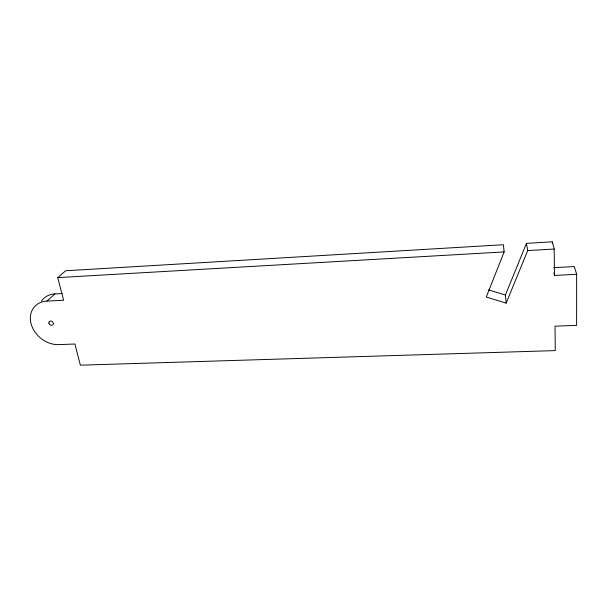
<?xml version="1.0" encoding="UTF-8"?>
<svg xmlns="http://www.w3.org/2000/svg" width="607" height="607" viewBox="0 0 607 607"><rect width="100%" height="100%" fill="white"/><g stroke="black" fill="none" stroke-linecap="round" stroke-linejoin="round"><path stroke-width="0.91" d="M553.576 267.664L574.313 266.572L576.65 274.303L576.627 325.375L555.018 326.179L555.276 350.603L80.374 365.179L74.904 344.017L58.606 344.617A24.485 19.636 40.2 0 1 31.109 323.804A24.485 19.636 40.2 0 1 46.989 301.087L54.979 293.902L62.24 293.522M46.989 301.087L63.598 300.245L57.748 277.611L65.662 270.76L503.393 244.727L504.136 251.913L486.275 297.028L506.17 303.136L527.711 250.554L526.444 243.354L552.34 241.821L554.199 249.052L554.479 275.426L576.65 274.303M506.17 303.136L505.403 295.048L526.444 243.354M527.711 250.554L554.199 249.052M57.748 277.611L504.136 251.913M488.582 289.888L505.403 295.048M553.865 272.854L554.479 275.426M552.34 241.821L552.362 243.665M41.443 301.072A24.022 19.394 40.4 0 1 54.979 293.902M48.901 323.114A2.451 1.958 40.3 0 0 52.597 325.079A2.451 1.958 40.3 0 0 51.853 321.315A2.451 1.958 40.3 0 0 48.901 323.114"/></g></svg>
